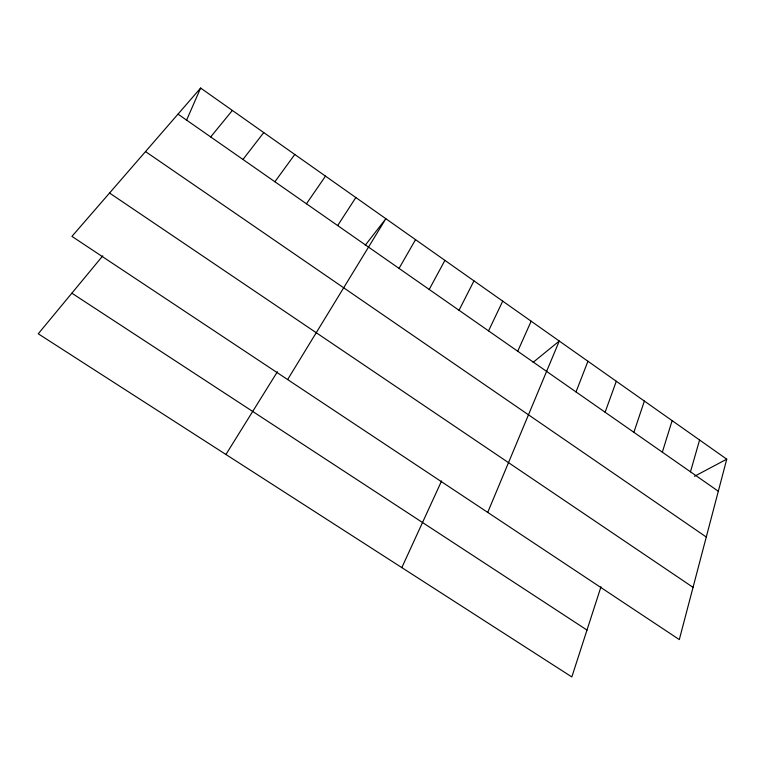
<?xml version="1.0" encoding="UTF-8"?>
<svg xmlns="http://www.w3.org/2000/svg" width="765" height="765" viewBox="0 0 765 765"><rect width="100%" height="100%" fill="white"/><g stroke="black" fill="none" stroke-linecap="round" stroke-linejoin="round"><path stroke-width="1.15" d="M726.75 459.172L679.31 639.578L71.939 236.385L200.631 88.052L726.75 459.172L694.505 476.289M690.479 471.814L699.583 440.009M662.337 452.172L672.119 420.635M600.984 586.755L571.837 676.948L38.25 333.789L102.787 255.816M633.879 432.311L644.369 401.061M605.105 412.23L616.313 381.266M576.016 391.929L587.95 361.262M487.726 512.397L559.272 341.037L533.109 362.352M186.459 120.43L200.631 88.052M517.733 351.25L531.149 321.195M401.816 567.611L441.606 480.927M488.548 330.872L502.71 301.142M459.038 310.274L473.975 280.86M429.203 289.457L444.914 260.368M399.034 268.4L415.548 239.655M287.63 379.564L385.856 218.714L365.278 245.23M225.924 454.486L277.389 371.752M337.661 225.57L355.84 197.533M306.459 203.786L325.488 176.122M274.893 181.754L294.793 154.473M242.974 159.474L263.753 132.575M210.671 136.935L232.369 110.437M71.853 293.186L586.994 630.064M109.548 193.029L693.042 587.348M145.513 151.575L706.277 537.02M178.006 114.128L718.316 491.245"/></g></svg>
